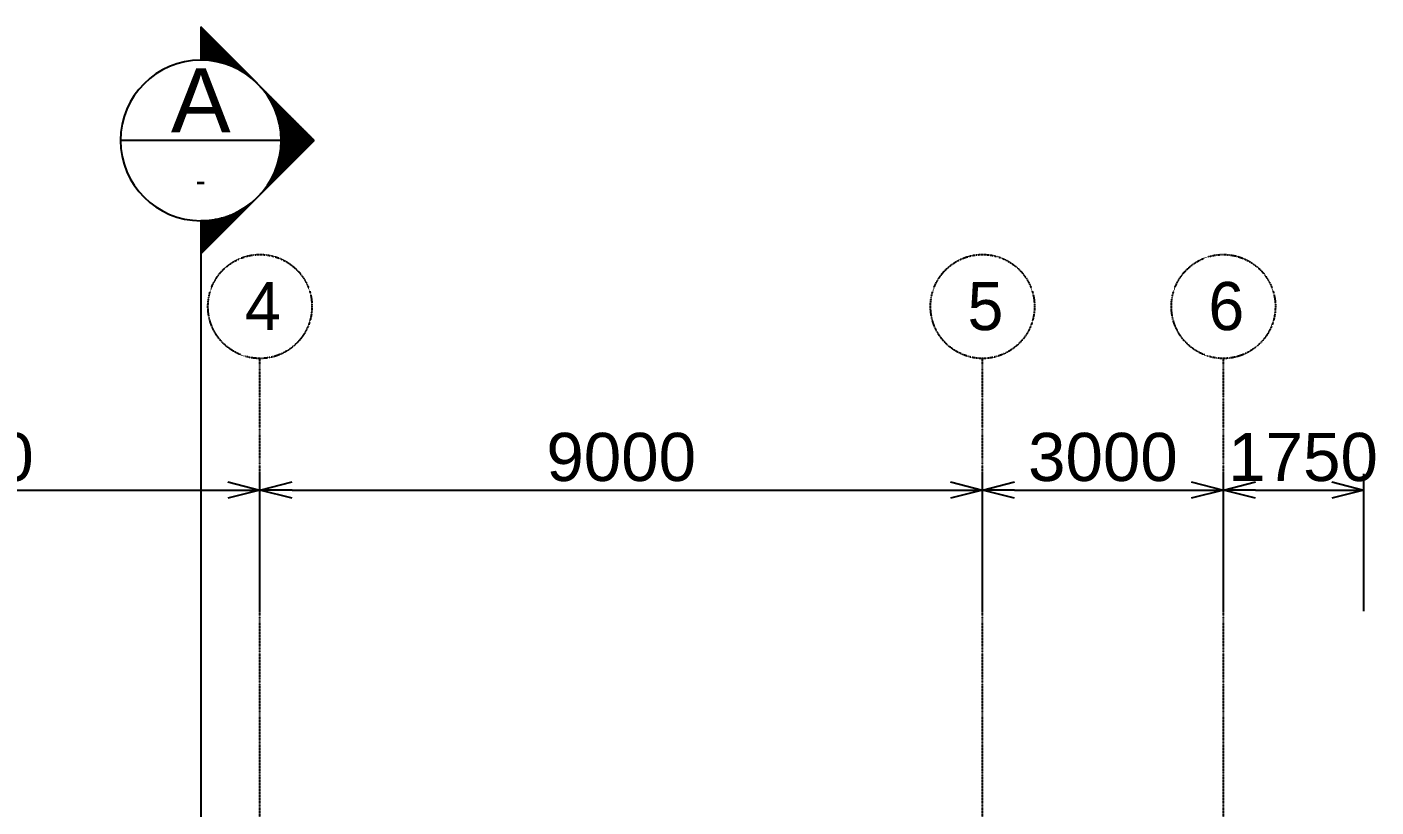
# Model space of a CAD drawing. Header units: millimetres. Extents: x 451 to 50135, y 300 to 56041.
# Drawn here: x 26345 to 43148, y 46319 to 56041 of the extents above; entities that cross this region are included whole.
import ezdxf
from ezdxf.enums import TextEntityAlignment as Align

# ---------------------------------------------------------------- set-up
doc = ezdxf.new("R2010")
doc.units = ezdxf.units.MM
doc.linetypes.add('DASHDOT', pattern=[1, 0.5, -0.25, 0, -0.25])
doc.layers.get('0').update_dxf_attribs({"color": 8})
doc.layers.get('Defpoints').update_dxf_attribs({"color": 8})
for name, color, linetype in [('DLN020__', 8, 'DASHDOT'), ('DLN030_1', 8, 'Continuous'), ('DLN052__', 8, 'Continuous'), ('MARK', 8, 'Continuous')]:
    doc.layers.add(name, color=color, linetype=linetype)
doc.styles.add('A_IAS_GRID$0$Standard', font='txt')
doc.styles.add('ROMANS', font='swissl.ttf')
doc.styles.add('SWIS721LT450', font='swissl.ttf')
doc.dimstyles.new('INTDIM', dxfattribs={"dimscale": 200, "dimtxt": 2.25, "dimasz": 1.5, "dimexe": 1, "dimexo": 0, "dimgap": 1, "dimtad": 1, "dimdec": 0, "dimrnd": 1, "dimzin": 1, "dimdsep": 46, "dimtxsty": 'SWIS721LT450', "dimcen": 1, "dimclrd": 256, "dimclre": 256, "dimclrt": 256, "dimaunit": 1, "dimadec": 3, "dimazin": 0, "dimtfac": 1, "dimtdec": 0, "dimtix": 1, "dimtmove": 2, "dimatfit": 0, "dimfxl": 1, "dimtolj": 1, "dimtzin": 0, "dimarcsym": 0})

# ---------------------------------------------------------------- blocks, each defined once
blk = doc.blocks.new('DIMARR')
for p, q in [((-1, 0.25), (0, 0)), ((-1, 0), (0, 0)), ((0, 0), (-1, -0.25))]:
    blk.add_line(p, q)
blk = doc.blocks.new('*D132')
at = {"layer": 'Defpoints', "color": 0, "transparency": 16777216}
for p in [(29246, 50270), (29246, 48862), (21746, 48562)]:
    blk.add_point(p, dxfattribs=at)
at = {"layer": 'DLN030_1', "lineweight": -2, "transparency": 16777216}
for p, q in [((21746, 48762), (21746, 50470)), ((29246, 49062), (29246, 50470)), ((22146, 50270), (28846, 50270))]:
    blk.add_line(p, q, dxfattribs=at)
at = {"layer": 'DLN030_1', "lineweight": -2, "transparency": 16777216, "xscale": 400, "yscale": 400, "zscale": 400, "rotation": 180}
blk.add_blockref('DIMARR', (21746, 50270), dxfattribs=at)
at = {"layer": 'DLN030_1', "lineweight": -2, "transparency": 16777216, "xscale": 400, "yscale": 400, "zscale": 400}
blk.add_blockref('DIMARR', (29246, 50270), dxfattribs=at)
at = {"layer": 'DLN030_1', "transparency": 16777216, "insert": (25496, 50678), "char_height": 600, "attachment_point": 5, "style": 'SWIS721LT450'}
blk.add_mtext('\\A1;7500', dxfattribs=at)
blk = doc.blocks.new('*D133')
at = {"layer": 'Defpoints', "color": 0, "transparency": 16777216}
for p in [(38246, 50270), (29246, 48562), (38246, 48562)]:
    blk.add_point(p, dxfattribs=at)
at = {"layer": 'DLN030_1', "lineweight": -2, "transparency": 16777216}
for p, q in [((29246, 48762), (29246, 50470)), ((38246, 48762), (38246, 50470)), ((29646, 50270), (37846, 50270))]:
    blk.add_line(p, q, dxfattribs=at)
at = {"layer": 'DLN030_1', "lineweight": -2, "transparency": 16777216, "xscale": 400, "yscale": 400, "zscale": 400, "rotation": 180}
blk.add_blockref('DIMARR', (29246, 50270), dxfattribs=at)
at = {"layer": 'DLN030_1', "lineweight": -2, "transparency": 16777216, "xscale": 400, "yscale": 400, "zscale": 400}
blk.add_blockref('DIMARR', (38246, 50270), dxfattribs=at)
at = {"layer": 'DLN030_1', "transparency": 16777216, "insert": (33746, 50678), "char_height": 600, "attachment_point": 5, "style": 'SWIS721LT450'}
blk.add_mtext('\\A1;9000', dxfattribs=at)
blk = doc.blocks.new('*D134')
at = {"layer": 'Defpoints', "color": 0, "transparency": 16777216}
for p in [(41246, 50270), (38246, 48562), (41246, 48562)]:
    blk.add_point(p, dxfattribs=at)
at = {"layer": 'DLN030_1', "lineweight": -2, "transparency": 16777216}
for p, q in [((38246, 48762), (38246, 50470)), ((41246, 48762), (41246, 50470)), ((38646, 50270), (40846, 50270))]:
    blk.add_line(p, q, dxfattribs=at)
at = {"layer": 'DLN030_1', "lineweight": -2, "transparency": 16777216, "xscale": 400, "yscale": 400, "zscale": 400, "rotation": 180}
blk.add_blockref('DIMARR', (38246, 50270), dxfattribs=at)
at = {"layer": 'DLN030_1', "lineweight": -2, "transparency": 16777216, "xscale": 400, "yscale": 400, "zscale": 400}
blk.add_blockref('DIMARR', (41246, 50270), dxfattribs=at)
at = {"layer": 'DLN030_1', "transparency": 16777216, "insert": (39746, 50678), "char_height": 600, "attachment_point": 5, "style": 'SWIS721LT450'}
blk.add_mtext('\\A1;3000', dxfattribs=at)
blk = doc.blocks.new('*D141')
at = {"layer": 'Defpoints', "color": 0, "transparency": 16777216}
for p in [(42996, 50270), (41246, 48562), (42996, 48562)]:
    blk.add_point(p, dxfattribs=at)
at = {"layer": 'DLN030_1', "lineweight": -2, "transparency": 16777216}
for p, q in [((41246, 48762), (41246, 50470)), ((42996, 48762), (42996, 50470)), ((41646, 50270), (42596, 50270))]:
    blk.add_line(p, q, dxfattribs=at)
at = {"layer": 'DLN030_1', "lineweight": -2, "transparency": 16777216, "xscale": 400, "yscale": 400, "zscale": 400, "rotation": 180}
blk.add_blockref('DIMARR', (41246, 50270), dxfattribs=at)
at = {"layer": 'DLN030_1', "lineweight": -2, "transparency": 16777216, "xscale": 400, "yscale": 400, "zscale": 400}
blk.add_blockref('DIMARR', (42996, 50270), dxfattribs=at)
at = {"layer": 'DLN030_1', "transparency": 16777216, "insert": (42239, 50678), "char_height": 600, "attachment_point": 5, "style": 'SWIS721LT450'}
blk.add_mtext('\\A1;1750', dxfattribs=at)
blk = doc.blocks.new('*X21')
for p, q in [((75900, 55200), (75922, 55200)), ((75912, 55212), (75922, 55212)), ((75775, 55075), (75922, 55075)), ((75787, 55088), (75922, 55088)), ((75800, 55100), (75922, 55100)), ((75812, 55112), (75922, 55112)), ((75825, 55125), (75922, 55125)), ((75837, 55138), (75922, 55138)), ((75850, 55150), (75922, 55150)), ((75862, 55162), (75922, 55162)), ((75875, 55175), (75922, 55175)), ((75887, 55188), (75922, 55188)), ((75650, 54950), (75922, 54950)), ((75662, 54962), (75922, 54962)), ((75675, 54975), (75922, 54975)), ((75687, 54988), (75922, 54988)), ((75700, 55000), (75922, 55000)), ((75712, 55012), (75922, 55012)), ((75725, 55025), (75922, 55025)), ((75737, 55038), (75922, 55038)), ((75750, 55050), (75922, 55050)), ((75762, 55062), (75922, 55062)), ((75525, 54825), (75571, 54825)), ((75537, 54838), (75596, 54838)), ((75550, 54850), (75623, 54850)), ((75562, 54862), (75654, 54862)), ((75575, 54875), (75689, 54875)), ((75587, 54888), (75732, 54888)), ((75600, 54900), (75788, 54900)), ((75612, 54912), (75922, 54912)), ((75625, 54925), (75922, 54925)), ((75637, 54938), (75922, 54938)), ((75400, 54700), (75400, 54700)), ((75412, 54712), (75413, 54712)), ((75425, 54725), (75427, 54725)), ((75437, 54738), (75441, 54738)), ((75450, 54750), (75457, 54750)), ((75462, 54762), (75473, 54762)), ((75475, 54775), (75490, 54775)), ((75487, 54788), (75508, 54788)), ((75500, 54800), (75528, 54800)), ((75512, 54812), (75549, 54812)), ((75275, 54575), (75296, 54575)), ((75287, 54588), (75305, 54588)), ((75300, 54600), (75313, 54600)), ((75312, 54612), (75323, 54612)), ((75325, 54625), (75332, 54625)), ((75337, 54638), (75342, 54638)), ((75350, 54650), (75353, 54650)), ((75362, 54662), (75364, 54662)), ((75375, 54675), (75375, 54675)), ((75150, 54450), (75230, 54450)), ((75162, 54462), (75235, 54462)), ((75175, 54475), (75241, 54475)), ((75187, 54488), (75247, 54488)), ((75200, 54500), (75253, 54500)), ((75212, 54512), (75259, 54512)), ((75225, 54525), (75266, 54525)), ((75237, 54538), (75273, 54538)), ((75250, 54550), (75280, 54550)), ((75262, 54562), (75288, 54562)), ((75025, 54325), (75190, 54325)), ((75037, 54338), (75193, 54338)), ((75050, 54350), (75196, 54350)), ((75062, 54362), (75200, 54362)), ((75075, 54375), (75203, 54375)), ((75087, 54388), (75207, 54388)), ((75100, 54400), (75211, 54400)), ((75112, 54412), (75215, 54412)), ((75125, 54425), (75220, 54425)), ((75137, 54438), (75225, 54438)), ((74900, 54200), (75173, 54200)), ((74912, 54212), (75174, 54212)), ((74925, 54225), (75175, 54225)), ((74937, 54238), (75176, 54238)), ((74950, 54250), (75178, 54250)), ((74962, 54262), (75179, 54262)), ((74975, 54275), (75181, 54275)), ((74987, 54288), (75183, 54288)), ((75000, 54300), (75185, 54300)), ((75012, 54312), (75188, 54312)), ((74862, 54162), (75172, 54162)), ((74874, 54150), (75172, 54150)), ((74875, 54175), (75172, 54175)), ((74886, 54138), (75173, 54138)), ((74887, 54188), (75173, 54188)), ((74899, 54125), (75173, 54125)), ((74911, 54112), (75174, 54112)), ((74924, 54100), (75175, 54100)), ((74936, 54088), (75176, 54088)), ((74949, 54075), (75177, 54075)), ((74961, 54062), (75179, 54062)), ((74974, 54050), (75181, 54050)), ((74986, 54038), (75183, 54038)), ((74999, 54025), (75185, 54025)), ((75011, 54012), (75187, 54012)), ((75024, 54000), (75190, 54000)), ((75036, 53988), (75193, 53988)), ((75049, 53975), (75196, 53975)), ((75061, 53962), (75199, 53962)), ((75074, 53950), (75203, 53950)), ((75086, 53938), (75207, 53938)), ((75099, 53925), (75211, 53925)), ((75111, 53912), (75215, 53912)), ((75124, 53900), (75220, 53900)), ((75136, 53888), (75224, 53888)), ((75149, 53875), (75229, 53875)), ((75161, 53862), (75235, 53862)), ((75174, 53850), (75240, 53850)), ((75186, 53838), (75246, 53838)), ((75199, 53825), (75252, 53825)), ((75211, 53812), (75259, 53812)), ((75224, 53800), (75266, 53800)), ((75236, 53788), (75273, 53788)), ((75249, 53775), (75280, 53775)), ((75261, 53762), (75288, 53762)), ((75274, 53750), (75296, 53750)), ((75286, 53738), (75304, 53738)), ((75299, 53725), (75313, 53725)), ((75311, 53712), (75322, 53712)), ((75324, 53700), (75332, 53700)), ((75336, 53688), (75342, 53688)), ((75349, 53675), (75352, 53675)), ((75361, 53662), (75363, 53662)), ((75374, 53650), (75374, 53650)), ((75399, 53625), (75399, 53625)), ((75411, 53612), (75412, 53612)), ((75424, 53600), (75426, 53600)), ((75436, 53588), (75440, 53588)), ((75449, 53575), (75456, 53575)), ((75461, 53562), (75472, 53562)), ((75474, 53550), (75489, 53550)), ((75486, 53538), (75507, 53538)), ((75499, 53525), (75527, 53525)), ((75511, 53512), (75548, 53512)), ((75524, 53500), (75570, 53500)), ((75536, 53488), (75595, 53488)), ((75549, 53475), (75622, 53475)), ((75561, 53462), (75652, 53462)), ((75574, 53450), (75687, 53450)), ((75586, 53438), (75729, 53438)), ((75599, 53425), (75784, 53425)), ((75611, 53412), (75900, 53412)), ((75624, 53400), (75922, 53400)), ((75636, 53388), (75922, 53388)), ((75649, 53375), (75922, 53375)), ((75661, 53362), (75922, 53362)), ((75674, 53350), (75922, 53350)), ((75686, 53338), (75922, 53338)), ((75699, 53325), (75922, 53325)), ((75711, 53312), (75922, 53312)), ((75724, 53300), (75922, 53300)), ((75736, 53288), (75922, 53288)), ((75749, 53275), (75922, 53275)), ((75761, 53262), (75922, 53262)), ((75774, 53250), (75922, 53250)), ((75786, 53238), (75922, 53238)), ((75799, 53225), (75922, 53225)), ((75811, 53212), (75922, 53212)), ((75824, 53200), (75922, 53200)), ((75836, 53188), (75922, 53188)), ((75849, 53175), (75922, 53175)), ((75861, 53162), (75922, 53162)), ((75874, 53150), (75922, 53150)), ((75886, 53138), (75922, 53138)), ((75899, 53125), (75922, 53125)), ((75911, 53112), (75922, 53112))]:
    blk.add_line(p, q)
blk = doc.blocks.new('SECUR')
at = {"layer": 'MARK'}
for p, q in [((0, 3.414), (0, 3)), ((1.414, 2), (0, 3.414)), ((1, 2), (-1, 2)), ((1.414, 2), (0, 0.586)), ((0, 1), (0, 0))]:
    blk.add_line(p, q, dxfattribs=at)
for start, end in [(90, 270), (270, 90)]:
    blk.add_arc((0, 2), 1, start, end, dxfattribs=at)
at = {"layer": 'MARK', "xscale": 0.001333333333604969, "yscale": 0.001333333333604969, "zscale": 0.001333333333604969, "rotation": 180}
blk.add_blockref('*X21', (101.23, 74.216), dxfattribs=at)
at = {"layer": 'MARK', "style": 'ROMANS'}
for tag, height, p in [('SECUR1', 0.8, (0, 2.5)), ('SECUR2', 0.267, (0, 1.5))]:
    blk.add_attdef(tag, text='', height=height, dxfattribs=at).set_placement(p, align=Align.MIDDLE)

msp = doc.modelspace()

# ---------------------------------------------------------------- linework, layer by layer
at = {"layer": 'DLN020__'}
for p, q in [((29246.5, 6659.8), (29246.5, 51909.8)), ((38246.5, 6659.8), (38246.5, 51909.8)), ((41246.5, 6659.8), (41246.5, 51909.8))]:
    msp.add_line(p, q, dxfattribs=at)
for centre in [(29246.5, 52557.4), (38246.5, 52557.4), (41246.5, 52557.4)]:
    msp.add_circle(centre, 647.6, dxfattribs=at)
at = {"layer": 'DLN052__', "ltscale": 0.05}
msp.add_line((28509.6, 52626.7), (28509.6, 41349.2), dxfattribs=at)

# ---------------------------------------------------------------- block references
at = {"layer": 'DLN052__', "ltscale": 0.05, "xscale": 1000, "yscale": 1000, "zscale": 1000}
msp.add_blockref('SECUR', (28509.6, 52626.7), dxfattribs=at).add_auto_attribs({'SECUR1': 'A', 'SECUR2': '-'})

# ---------------------------------------------------------------- texts
at = {"layer": 'DLN020__', "char_height": 600, "width": 17069.008, "attachment_point": 1, "style": 'A_IAS_GRID$0$Standard'}
for s, insert in [('4', (29059.8, 52862.7)), ('5', (38059.8, 52862.7)), ('6', (41059.8, 52862.7))]:
    msp.add_mtext(s, dxfattribs=dict(at, insert=insert))

# ---------------------------------------------------------------- dimensions: what is measured, and where the dimension line sits
at = {"layer": 'DLN030_1'}
for base, p1, p2, picture, middle in [((29246.5, 50269.7), (21746.5, 48561.5), (29246.5, 48861.5), '*D132', (25496.5, 50678.1)), ((38246.5, 50269.7), (29246.5, 48561.5), (38246.5, 48561.5), '*D133', (33746.5, 50678.1)), ((41246.5, 50269.7), (38246.5, 48561.5), (41246.5, 48561.5), '*D134', (39746.5, 50678.1))]:
    dim = msp.add_linear_dim(base=base, p1=p1, p2=p2, angle=360, dimstyle='INTDIM', override={"dimscale": 1, "dimtxt": 600, "dimasz": 400, "dimexe": 200, "dimexo": 200, "dimgap": 100, "dimrnd": 0, "dimzin": 0, "dimblk": 'DIMARR', "dimcen": 200, "dimclrt": 256}, dxfattribs=at)
    dim.commit()
    dim.dimension.update_dxf_attribs({"geometry": picture, "text_midpoint": middle})
dim = msp.add_linear_dim(base=(42996.5, 50269.7), p1=(41246.5, 48561.5), p2=(42996.5, 48561.5), angle=360, dimstyle='INTDIM', override={"dimscale": 1, "dimtxt": 600, "dimasz": 400, "dimexe": 200, "dimexo": 200, "dimgap": 100, "dimrnd": 0, "dimzin": 0, "dimblk": 'DIMARR', "dimcen": 200, "dimclrt": 256}, dxfattribs=at)
dim.commit()
dim.dimension.update_dxf_attribs({"geometry": '*D141', "text_midpoint": (42239, 50678.1), "dimtype": 160})

doc.saveas('drawing.dxf')
